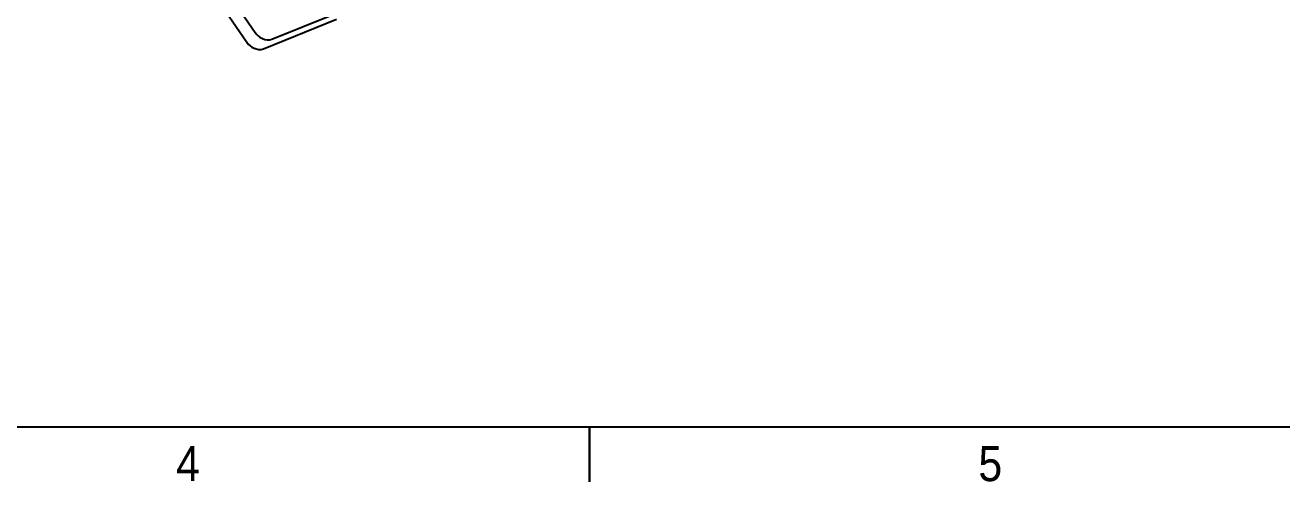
# Model space of a CAD drawing. Header units: millimetres. Extents: x 2 to 1109, y 2 to 430.
# Drawn here: x 230.3 to 339.7, y 1.6 to 41.4 of the extents above; entities that cross this region are included whole.
import ezdxf

# ---------------------------------------------------------------- set-up
doc = ezdxf.new("R2010")
doc.units = ezdxf.units.MM
doc.header["$LTSCALE"] = 0.5
for name, color, linetype in [('几何体', 7, 'Continuous'), ('注释', 2, 'Continuous'), ('草图直线', 1, 'Continuous')]:
    doc.layers.add(name, color=color, linetype=linetype)
doc.styles.add('SLDTEXTSTYLE0', font='GOTHIC.TTF', dxfattribs={"width": 0.913})

msp = doc.modelspace()

# ---------------------------------------------------------------- linework, layer by layer
at = {"layer": '几何体'}
for p, q in [((217.59, 88.35), (250.3, 40.74)), ((216.86, 87.5), (249.57, 39.89)), ((251.01, 39.3), (257.36, 41.89)), ((251.74, 40.14), (257.07, 42.31))]:
    msp.add_line(p, q, dxfattribs=at)
for centre in [(251.42, 41.41), (250.69, 40.57)]:
    msp.add_arc(centre, 1.31, 211.0233, 284.1302, dxfattribs=at)
at = {"layer": '草图直线'}
for p, q in [((552.45, 6.35), (6.35, 6.35)), ((279.4, 1.59), (279.4, 6.35)), ((279.4, 6.35), (279.4, 1.59))]:
    msp.add_line(p, q, dxfattribs=at)

# ---------------------------------------------------------------- texts
at = {"layer": '注释', "char_height": 3.05, "attachment_point": 2, "style": 'SLDTEXTSTYLE0'}
for s, insert in [('4', (244.44, 4.7)), ('5', (314.29, 4.7))]:
    msp.add_mtext(s, dxfattribs=dict(at, insert=insert))

doc.saveas('drawing.dxf')
